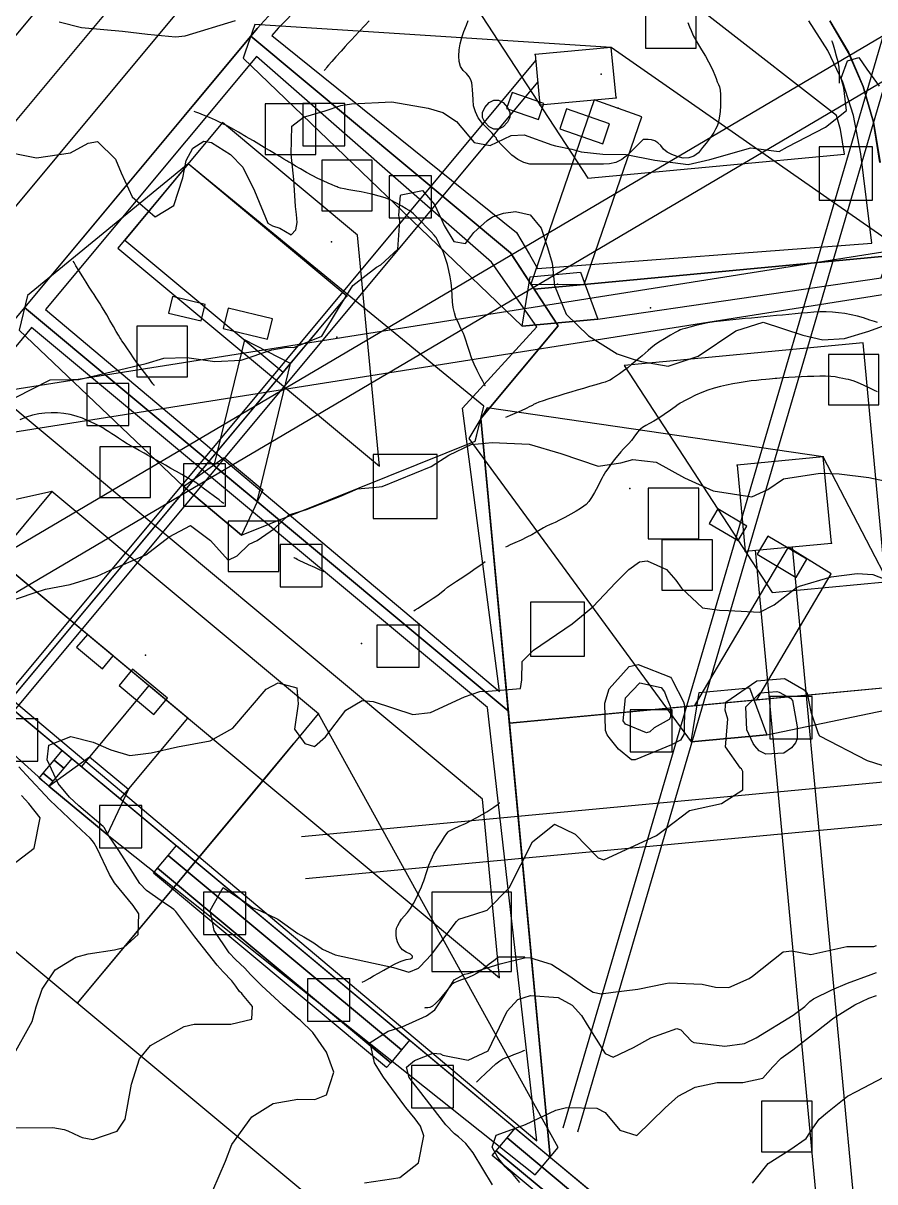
# Model space of a CAD drawing. Header units: feet. Extents: x 1318179 to 1318934, y 422471 to 423299.
# Drawn here: x 1318479.4 to 1318681.5, y 422813.9 to 423088.7 of the extents above; entities that cross this region are included whole.
import ezdxf

# ---------------------------------------------------------------- set-up
doc = ezdxf.new("R2010")
doc.units = ezdxf.units.FT
for name, color, linetype in [('A-BLDG-OTLN', 3, 'CONTINUOUS'), ('C-DRNG-AREA', 150, 'CONTINUOUS'), ('C-LOD', 30, 'CONTINUOUS'), ('C-MISC', 7, 'CONTINUOUS'), ('C-PROP', 6, 'CONTINUOUS'), ('C-PVMT', 8, 'CONTINUOUS'), ('C-SWM', 92, 'CONTINUOUS'), ('C-TOPO-MAJR', 32, 'CONTINUOUS'), ('C-TOPO-SPOT', 7, 'CONTINUOUS'), ('C-UTIL', 4, 'CONTINUOUS'), ('L-PLNT-TREE', 90, 'CONTINUOUS'), ('V-PROP-LINE', 7, 'CONTINUOUS')]:
    doc.layers.add(name, color=color, linetype=linetype)

msp = doc.modelspace()

# ---------------------------------------------------------------- linework, layer by layer
at = {"layer": 'A-BLDG-OTLN'}
for points in [[(1318601.99, 423069.33), (1318620.06, 423071.03), (1318618.94, 423083), (1318600.87, 423081.3), (1318601.99, 423069.33)], [(1318503.49, 423037.28), (1318541.11, 423005.92), (1318556.18, 423024), (1318518.55, 423055.36), (1318503.49, 423037.28)], [(1318650.71, 422963.47), (1318671.15, 422965.39), (1318669.23, 422985.82), (1318648.79, 422983.9), (1318650.71, 422963.47)], [(1318472.95, 422961.81), (1318536.3, 422909.02), (1318549.5, 422924.86), (1318486.15, 422977.65), (1318472.95, 422961.81)]]:
    msp.add_lwpolyline(points, close=True, dxfattribs=at)
at = {"layer": 'C-DRNG-AREA'}
for points in [[(1318540.13, 423093.15), (1318534.91, 423087.49), (1318533.37, 423085.63), (1318533.37, 423085.63), (1318595.01, 423034.25), (1318598.48, 423028.93), (1318600.63, 423025.64), (1318684.76, 423033.54)], [(1318682.68, 423055.66), (1318681.17, 423065.25), (1318678.73, 423073.68), (1318675.25, 423081.73), (1318670.8, 423089.29)], [(1318686.09, 422813.14), (1318685.15, 422817.4), (1318684.62, 422821.41), (1318684.58, 422821.72), (1318684.39, 422826.08), (1318684.58, 422830.44), (1318685.15, 422834.76), (1318686.09, 422839.01), (1318687.4, 422843.17), (1318689.07, 422847.2), (1318691.08, 422851.07), (1318693.43, 422854.75), (1318696.08, 422858.2), (1318699.03, 422861.42), (1318700.78, 422863.03), (1318694.3, 422932.02), (1318594.74, 422922.7), (1318594.74, 422922.7), (1318604.41, 422819.71), (1318696.32, 422743.11)]]:
    msp.add_lwpolyline(points, dxfattribs=at)
for points in [[(1318479.72, 423021.26), (1318594.46, 422925.63), (1318587.95, 422994.93), (1318606.3, 423016.95), (1318595.01, 423034.25), (1318533.37, 423085.63), (1318479.72, 423021.26)], [(1318594.74, 422922.7), (1318694.3, 422932.05), (1318684.76, 423033.54), (1318600.63, 423025.63), (1318606.3, 423016.95), (1318587.95, 422994.93), (1318594.74, 422922.7)], [(1318431.7, 422963.65), (1318604.41, 422819.71), (1318594.46, 422925.63), (1318479.72, 423021.26), (1318431.7, 422963.65)]]:
    msp.add_lwpolyline(points, close=True, dxfattribs=at)
at = {"layer": 'C-LOD'}
for points in [[(1318531.58, 423080.43), (1318597.78, 423016.83), (1318615.7, 423018.52), (1318682.97, 423028.34), (1318684.76, 423033.54), (1318685.73, 423036.38), (1318618.94, 423083), (1318534.34, 423088.46), (1318532.07, 423081.85), (1318531.58, 423080.43)], [(1318478.42, 423015.91), (1318517.4, 422978.79), (1318531.23, 422967.27), (1318586.65, 422989.59), (1318587, 422991.04), (1318587.95, 422994.93), (1318588.66, 422997.84), (1318518.55, 423055.36), (1318480.43, 423024.17), (1318478.42, 423015.91)], [(1318585.15, 422990.2), (1318637.89, 422918.22), (1318655.81, 422919.9), (1318691.5, 422927.32), (1318692.26, 422928.61), (1318695.82, 422934.64), (1318669.23, 422985.82), (1318589.47, 422997.51), (1318587.95, 422994.93), (1318585.15, 422990.2)], [(1318428.18, 422959.42), (1318485.48, 422907.76), (1318499.31, 422896.24), (1318600.89, 422815.49), (1318601.85, 422816.64), (1318606.33, 422822.02), (1318549.5, 422924.86), (1318486.15, 422977.65), (1318433.62, 422965.95), (1318431.7, 422963.65), (1318428.18, 422959.42)]]:
    msp.add_lwpolyline(points, close=True, dxfattribs=at)
at = {"layer": 'C-MISC'}
msp.add_lwpolyline([(1318221.83, 423081.62), (1318914.27, 422504.54)], dxfattribs=at)
for points in [[(1318486.73, 422913.88), (1318489, 422911.99), (1318486.44, 422908.91), (1318484.17, 422910.81), (1318486.73, 422913.88)], [(1318513.81, 422891.31), (1318569.16, 422845.19), (1318566.59, 422842.11), (1318511.25, 422888.24), (1318513.81, 422891.31)], [(1318594.21, 422824.3), (1318612.69, 422808.9), (1318610.13, 422805.83), (1318591.65, 422821.23), (1318594.21, 422824.3)]]:
    msp.add_lwpolyline(points, close=True, dxfattribs=at)
at = {"layer": 'C-PROP'}
for points in [[(1318408.66, 422982.85), (1318512.34, 423107.26), (1318519.07, 423114.57), (1318526.5, 423121.17), (1318534.55, 423127.01), (1318543.13, 423132.01), (1318552.17, 423136.14), (1318561.58, 423139.36), (1318585.32, 423146.17), (1318597.57, 423148.87), (1318610.05, 423150.01), (1318622.59, 423149.58), (1318634.96, 423147.59), (1318647, 423144.06), (1318658.49, 423139.05), (1318669.27, 423132.65), (1318679.17, 423124.94), (1318688.02, 423116.06), (1318695.69, 423106.14), (1318702.06, 423095.34), (1318707.03, 423083.83), (1318710.51, 423071.79), (1318712.47, 423059.4), (1318734.38, 422826.1)], [(1318489.77, 423127.04), (1318385.61, 423002.06), (1318385.61, 423002.06), (1318431.7, 422963.65), (1318534.91, 423087.48), (1318540.12, 423093.14)], [(1318545.12, 423092.86), (1318539.91, 423087.59), (1318538.36, 423085.85), (1318538.36, 423085.85), (1318596.42, 423039.05), (1318599.5, 423033.83), (1318601.44, 423030.57), (1318680.76, 423036.55), (1318678.15, 423057.77), (1318676.43, 423066.86), (1318673.85, 423074.78), (1318670.29, 423082.29), (1318665.8, 423089.26)], [(1318670.8, 423089.28), (1318675.26, 423081.73), (1318678.73, 423073.68), (1318681.17, 423065.25), (1318682.69, 423055.66)], [(1318589.97, 423064.17), (1318588.89, 423065.27), (1318588.35, 423066.38), (1318588.35, 423067.53), (1318588.89, 423068.7), (1318589.97, 423069.89), (1318591.06, 423070.49), (1318592.15, 423070.49), (1318593.24, 423069.89), (1318594.34, 423068.7), (1318594.89, 423067.53), (1318594.89, 423066.38), (1318594.34, 423065.27), (1318593.24, 423064.17), (1318592.15, 423063.62), (1318591.06, 423063.62), (1318589.97, 423064.17)]]:
    msp.add_lwpolyline(points, dxfattribs=at)
for points in [[(1318578.88, 423104.79), (1318613.33, 423051.94), (1318674.27, 423057.66), (1318673.34, 423063.51), (1318672.37, 423066.86), (1318614.62, 423111.83), (1318611.13, 423111.95), (1318603.4, 423111.25), (1318594.65, 423109.32), (1318578.88, 423104.79)], [(1318484.7, 423020.79), (1318592.37, 422930.18), (1318583.6, 422997.39), (1318601.3, 423016.69), (1318590.51, 423032.07), (1318534.74, 423080.82), (1318484.7, 423020.79)], [(1318501.87, 423035.34), (1318563.9, 422983.65), (1318558.75, 423038.44), (1318526.71, 423065.14), (1318501.87, 423035.34)], [(1318436.46, 422962.1), (1318601.27, 422823.6), (1318589.52, 422926.39), (1318481.36, 423016.54), (1318436.46, 422962.1)], [(1318657.1, 422953.67), (1318683.99, 422956.2), (1318678.67, 423012.88), (1318621.97, 423007.55), (1318657.1, 422953.67)], [(1318453.86, 422977.73), (1318592.37, 422862.28), (1318588.39, 422904.65), (1318473.06, 423000.77), (1318453.86, 422977.73)]]:
    msp.add_lwpolyline(points, close=True, dxfattribs=at)
at = {"layer": 'C-PVMT'}
msp.add_lwpolyline([(1318502.56, 423115.83), (1318398.67, 422991.18), (1318398.67, 422991.18), (1318418.64, 422974.53), (1318522.12, 423098.69)], dxfattribs=at)
for points in [[(1318594.09, 423068.52), (1318601.65, 423065.92), (1318602.95, 423069.7), (1318595.39, 423072.3), (1318594.09, 423068.52)], [(1318599.84, 423026.85), (1318612.5, 423026.75), (1318626.19, 423066.55), (1318614.88, 423070.54), (1318599.84, 423026.85)], [(1318608.32, 423068.38), (1318606.69, 423063.65), (1318616.9, 423060.14), (1318618.53, 423064.87), (1318608.32, 423068.38)], [(1318615.7, 423018.52), (1318597.78, 423016.83), (1318599.69, 423028.56), (1318611.64, 423029.69), (1318615.7, 423018.52)], [(1318513.86, 423019.98), (1318521.63, 423018.09), (1318522.58, 423021.98), (1318514.81, 423023.87), (1318513.86, 423019.98)], [(1318528.04, 423021.16), (1318526.86, 423016.3), (1318537.35, 423013.75), (1318538.54, 423018.61), (1318528.04, 423021.16)], [(1318524.62, 422983.84), (1318534.89, 422975.28), (1318542.85, 423008.01), (1318531.87, 423013.63), (1318524.62, 422983.84)], [(1318531.23, 422967.27), (1318517.4, 422978.79), (1318527.07, 422985.7), (1318536.29, 422978.02), (1318531.23, 422967.27)], [(1318642.16, 422970.06), (1318649.04, 422965.98), (1318651.08, 422969.43), (1318644.19, 422973.5), (1318642.16, 422970.06)], [(1318656.07, 422967.06), (1318653.52, 422962.75), (1318662.82, 422957.26), (1318665.36, 422961.56), (1318656.07, 422967.06)], [(1318638.67, 422926.83), (1318653.43, 422928.21), (1318671.12, 422958.13), (1318660.9, 422964.43), (1318638.67, 422926.83)], [(1318492.08, 422940.67), (1318498.22, 422935.54), (1318500.78, 422938.62), (1318494.64, 422943.74), (1318492.08, 422940.67)], [(1318505.33, 422935.48), (1318502.13, 422931.64), (1318510.43, 422924.72), (1318513.63, 422928.57), (1318505.33, 422935.48)], [(1318493.23, 422912.37), (1318502.45, 422904.69), (1318518.45, 422923.89), (1318509.23, 422931.57), (1318493.23, 422912.37)], [(1318655.81, 422919.9), (1318637.89, 422918.22), (1318639.8, 422929.95), (1318651.74, 422931.07), (1318655.81, 422919.9)], [(1318499.31, 422896.24), (1318485.48, 422907.76), (1318495.15, 422914.67), (1318504.37, 422906.99), (1318499.31, 422896.24)], [(1318488.65, 422916.18), (1318490.92, 422914.29), (1318489, 422911.99), (1318486.73, 422913.88), (1318488.65, 422916.18)], [(1318484.17, 422910.81), (1318486.44, 422908.91), (1318485.48, 422907.76), (1318483.21, 422909.65), (1318484.17, 422910.81)], [(1318515.73, 422893.62), (1318571.08, 422847.49), (1318569.16, 422845.19), (1318513.81, 422891.31), (1318515.73, 422893.62)], [(1318511.25, 422888.24), (1318566.59, 422842.11), (1318565.63, 422840.96), (1318510.29, 422887.09), (1318511.25, 422888.24)], [(1318596.14, 422826.61), (1318614.61, 422811.21), (1318612.69, 422808.9), (1318594.21, 422824.3), (1318596.14, 422826.61)], [(1318591.65, 422821.23), (1318610.13, 422805.83), (1318609.17, 422804.68), (1318590.69, 422820.08), (1318591.65, 422821.23)]]:
    msp.add_lwpolyline(points, close=True, dxfattribs=at)
at = {"layer": 'C-SWM'}
for points in [[(1318668.29, 423046.72), (1318680.94, 423046.72), (1318680.94, 423059.37), (1318668.29, 423059.37), (1318668.29, 423046.72)], [(1318562.47, 422971.24), (1318577.64, 422971.24), (1318577.64, 422986.4), (1318562.47, 422986.4), (1318562.47, 422971.24)], [(1318599.8, 422938.58), (1318612.56, 422938.58), (1318612.56, 422951.35), (1318599.8, 422951.35), (1318599.8, 422938.58)], [(1318576.36, 422863.74), (1318595.23, 422863.74), (1318595.23, 422882.6), (1318576.36, 422882.6), (1318576.36, 422863.74)]]:
    msp.add_lwpolyline(points, close=True, dxfattribs=at)
at = {"layer": 'C-TOPO-MAJR'}
for points in [[(1318487.94, 423089.04), (1318493.26, 423087.75), (1318502.99, 423086.84), (1318508.87, 423086.14), (1318515.55, 423085.54), (1318517.84, 423085.77), (1318529.79, 423089.36)], [(1318561.48, 423089.29), (1318560.46, 423088.2), (1318559.11, 423086.75), (1318558.07, 423085.65), (1318557.34, 423084.87), (1318556.93, 423084.43), (1318556.82, 423084.32), (1318556.43, 423083.9), (1318555.76, 423083.17), (1318554.81, 423082.11), (1318553.57, 423080.75), (1318552.59, 423079.65), (1318551.87, 423078.81), (1318551.39, 423078.24), (1318551.17, 423077.94), (1318551, 423077.71), (1318550.89, 423077.56), (1318550.84, 423077.48)], [(1318584.56, 423076.77), (1318583.75, 423077.54), (1318583.18, 423078.49), (1318582.84, 423079.61), (1318582.73, 423080.91), (1318582.85, 423082.38), (1318583.1, 423083.86), (1318583.46, 423085.33), (1318583.94, 423086.8), (1318584.54, 423088.28), (1318585.01, 423089.41)], [(1318637.09, 423088.92), (1318637.52, 423087.88), (1318637.9, 423086.99), (1318638.21, 423086.25), (1318638.47, 423085.67), (1318638.67, 423085.24), (1318639.04, 423084.55), (1318639.6, 423083.59), (1318640.33, 423082.38), (1318641.25, 423080.91), (1318642.02, 423079.58), (1318642.65, 423078.38), (1318643.14, 423077.33), (1318643.48, 423076.42), (1318643.8, 423075.6), (1318644.08, 423074.86), (1318644.34, 423074.21), (1318644.57, 423073.65), (1318644.73, 423072.86), (1318644.83, 423071.84), (1318644.86, 423070.59), (1318644.82, 423069.12), (1318644.75, 423067.82), (1318644.63, 423066.71), (1318644.48, 423065.78), (1318644.29, 423065.04), (1318644.02, 423064.29), (1318643.67, 423063.56), (1318643.25, 423062.82), (1318642.75, 423062.1), (1318642.13, 423061.26), (1318641.41, 423060.3), (1318640.56, 423059.22), (1318639.61, 423058.02), (1318638.53, 423057.21), (1318637.32, 423056.79), (1318635.99, 423056.75), (1318634.54, 423057.1), (1318633.28, 423057.57), (1318632.21, 423058.16), (1318631.34, 423058.89), (1318630.67, 423059.74), (1318629.97, 423060.39), (1318629.24, 423060.83), (1318628.49, 423061.08), (1318627.7, 423061.12), (1318627.11, 423061.15), (1318626.69, 423061.15), (1318626.46, 423061.12), (1318626.41, 423061.08), (1318626.02, 423060.69), (1318625.29, 423059.96), (1318624.23, 423058.88), (1318622.82, 423057.47), (1318621.4, 423056.4), (1318619.97, 423055.69), (1318618.52, 423055.34), (1318617.07, 423055.33), (1318615.61, 423055.33), (1318614.16, 423055.33), (1318612.7, 423055.33), (1318611.25, 423055.33), (1318609.79, 423055.33), (1318608.33, 423055.33), (1318606.88, 423055.33), (1318605.42, 423055.33), (1318603.97, 423055.33), (1318602.51, 423055.33), (1318601.06, 423055.33), (1318599.6, 423055.33), (1318598.16, 423055.68), (1318596.73, 423056.39), (1318595.31, 423057.46), (1318593.91, 423058.88), (1318592.84, 423059.99), (1318592.12, 423060.78), (1318591.73, 423061.26), (1318591.67, 423061.43), (1318591.31, 423061.88), (1318590.64, 423062.62), (1318589.66, 423063.64), (1318588.37, 423064.95), (1318587.37, 423066.3), (1318586.68, 423067.69), (1318586.27, 423069.12), (1318586.17, 423070.59), (1318586.07, 423071.87), (1318585.99, 423072.96), (1318585.92, 423073.85), (1318585.86, 423074.55), (1318585.61, 423075.27), (1318585.18, 423076.01), (1318584.56, 423076.77)], [(1318673.11, 423074.54), (1318673.11, 423074.8), (1318673.1, 423075.32), (1318673.09, 423076.1), (1318673.08, 423077.14), (1318672.96, 423078.29), (1318672.73, 423079.54), (1318672.4, 423080.91), (1318671.96, 423082.38), (1318671.62, 423083.49), (1318671.4, 423084.22), (1318671.29, 423084.59)], [(1318473.09, 423058.73), (1318482.58, 423056.78), (1318490.59, 423057.95), (1318494.79, 423060.24), (1318497.05, 423060.67), (1318501.27, 423056.5), (1318502.66, 423053.26), (1318505.26, 423047.54), (1318510.7, 423042.77), (1318515.17, 423045.5), (1318517.26, 423052.03), (1318518.03, 423056.13), (1318519.65, 423059.11), (1318522.23, 423060.75), (1318524.06, 423060.4), (1318528.55, 423057.6), (1318531.51, 423054.56), (1318534.24, 423048.96), (1318537.4, 423041.33), (1318538.54, 423040.69), (1318540.25, 423040.09), (1318542.99, 423038.49), (1318544.05, 423039.7), (1318544.36, 423041.48), (1318544.22, 423043.33), (1318544.03, 423045.21), (1318543.58, 423051.65), (1318543, 423057.63), (1318543.12, 423064.31), (1318545.92, 423066.45), (1318551.08, 423067.93), (1318554.75, 423069.18), (1318557.32, 423069.63), (1318566.88, 423070.09), (1318575.52, 423068.57), (1318578.98, 423067.55), (1318582.17, 423065.4), (1318586.43, 423060.41), (1318590.17, 423059.73), (1318595.14, 423062.07), (1318598.28, 423062.23), (1318604.8, 423059.85), (1318605.68, 423059.62), (1318609.53, 423058.83), (1318611.81, 423058.21), (1318616.9, 423057.69), (1318622.47, 423057.57), (1318629.3, 423056.25), (1318637.16, 423055.2), (1318642.31, 423056.41), (1318652.03, 423059.14), (1318657.49, 423058.44), (1318658.76, 423058.26), (1318660.77, 423059.37), (1318669.77, 423064.05), (1318674.7, 423068.05), (1318674.1, 423073.43), (1318673.48, 423075.72), (1318674.96, 423079.77), (1318677.68, 423080.62), (1318679.58, 423077.84), (1318682.52, 423073.79)], [(1318589.04, 423002.61), (1318589.03, 423002.61), (1318589.03, 423002.62), (1318589.02, 423002.63), (1318589.01, 423002.65), (1318588.81, 423003.03), (1318588.42, 423003.78), (1318587.84, 423004.89), (1318587.07, 423006.37), (1318586.38, 423007.86), (1318585.77, 423009.34), (1318585.26, 423010.82), (1318584.83, 423012.3), (1318584.45, 423013.51), (1318584.12, 423014.46), (1318583.84, 423015.15), (1318583.62, 423015.56), (1318583.33, 423016.14), (1318582.98, 423016.88), (1318582.56, 423017.78), (1318582.08, 423018.85), (1318581.7, 423020.02), (1318581.43, 423021.29), (1318581.25, 423022.67), (1318581.18, 423024.15), (1318581.07, 423025.63), (1318580.9, 423027.11), (1318580.68, 423028.6), (1318580.41, 423030.08), (1318580.05, 423031.52), (1318579.61, 423032.93), (1318579.08, 423034.3), (1318578.46, 423035.64), (1318577.97, 423036.67), (1318577.62, 423037.41), (1318577.41, 423037.86), (1318577.33, 423038), (1318576.93, 423038.46), (1318576.21, 423039.23), (1318575.17, 423040.3), (1318573.81, 423041.69), (1318572.76, 423042.75), (1318572.01, 423043.49), (1318571.56, 423043.91), (1318571.42, 423044.01), (1318570.99, 423044.27), (1318570.27, 423044.7), (1318569.26, 423045.3), (1318567.97, 423046.06), (1318566.63, 423046.72), (1318565.27, 423047.28), (1318563.86, 423047.73), (1318562.43, 423048.07), (1318560.99, 423048.4), (1318559.55, 423048.7), (1318558.11, 423048.97), (1318556.67, 423049.23), (1318555.53, 423049.45), (1318554.68, 423049.63), (1318554.13, 423049.79), (1318553.87, 423049.9), (1318553.39, 423050.11), (1318552.67, 423050.42), (1318551.72, 423050.82), (1318550.53, 423051.32), (1318549.29, 423051.91), (1318547.98, 423052.58), (1318546.6, 423053.34), (1318545.17, 423054.18), (1318544.03, 423054.85), (1318543.19, 423055.34), (1318542.65, 423055.65), (1318542.42, 423055.79), (1318541.94, 423056.08), (1318541.22, 423056.51), (1318540.26, 423057.09), (1318539.06, 423057.81), (1318537.83, 423058.54), (1318536.59, 423059.28), (1318535.32, 423060.03), (1318534.03, 423060.79), (1318533.02, 423061.38), (1318532.3, 423061.8), (1318531.87, 423062.05), (1318531.72, 423062.13), (1318531.25, 423062.4), (1318530.46, 423062.85), (1318529.34, 423063.48), (1318527.91, 423064.29), (1318526.47, 423065.05), (1318525.03, 423065.74), (1318523.59, 423066.37), (1318522.15, 423066.94), (1318521.07, 423067.36), (1318520.35, 423067.65), (1318519.99, 423067.79)], [(1318477.58, 422999.91), (1318485.83, 423004.09), (1318491.1, 423004.18), (1318492.59, 423004.17), (1318508.54, 423008.01), (1318512.76, 423009.25), (1318518.23, 423009.4), (1318524.9, 423008.5), (1318531.08, 423008.76), (1318538.42, 423011.24), (1318541.99, 423011.84), (1318543.64, 423011.78), (1318550.22, 423014.49), (1318554.17, 423021.05), (1318557.57, 423026.52), (1318563.23, 423030.87), (1318564.29, 423031.4), (1318568.28, 423035.13), (1318568.72, 423041.8), (1318568.54, 423043.21), (1318568.93, 423047.85), (1318569.05, 423048.03), (1318574.15, 423049.06), (1318577, 423045.76), (1318577.55, 423044.5), (1318578.74, 423041.99), (1318579.25, 423040.73), (1318581.59, 423036.93), (1318584.37, 423036.45), (1318585.57, 423038.1), (1318586.3, 423039.07), (1318589.51, 423041.89), (1318590.72, 423042.76), (1318593.39, 423043.7), (1318596.2, 423044.1), (1318599.67, 423043.27), (1318602.33, 423040.07), (1318603.38, 423036.71), (1318603.83, 423035.51), (1318604.94, 423031.78), (1318605.42, 423026.49), (1318608.21, 423019.69), (1318613.49, 423014.54), (1318620.3, 423010.29), (1318624.39, 423008.93), (1318626.08, 423008.45), (1318632.44, 423007.4), (1318639.58, 423009.72), (1318648.45, 423015.76), (1318654.97, 423017.77), (1318664.4, 423014.74), (1318669.13, 423013.65), (1318674.26, 423013.97), (1318680.04, 423015.67), (1318692.57, 423020.29)], [(1318510.57, 423002.67), (1318510.44, 423002.85), (1318510.18, 423003.2), (1318509.79, 423003.72), (1318509.27, 423004.43), (1318508.73, 423005.15), (1318508.16, 423005.89), (1318507.58, 423006.65), (1318506.97, 423007.43), (1318506.31, 423008.32), (1318505.59, 423009.33), (1318504.82, 423010.45), (1318503.98, 423011.68), (1318503.32, 423012.67), (1318502.82, 423013.41), (1318502.49, 423013.9), (1318502.32, 423014.15), (1318501.99, 423014.71), (1318501.48, 423015.57), (1318500.81, 423016.74), (1318499.97, 423018.23), (1318499.23, 423019.51), (1318498.6, 423020.59), (1318498.06, 423021.47), (1318497.63, 423022.15), (1318497.18, 423022.86), (1318496.7, 423023.61), (1318496.2, 423024.38), (1318495.69, 423025.17), (1318495.07, 423026.14), (1318494.35, 423027.28), (1318493.53, 423028.6), (1318492.61, 423030.08), (1318491.92, 423031.19), (1318491.46, 423031.93), (1318491.23, 423032.3)], [(1318682.11, 423017.69), (1318681.37, 423017.93), (1318680.26, 423018.3), (1318678.79, 423018.8), (1318677.31, 423019.22), (1318675.83, 423019.57), (1318674.36, 423019.85), (1318672.88, 423020.06), (1318671.4, 423020.19), (1318669.93, 423020.25), (1318668.45, 423020.24), (1318666.97, 423020.16), (1318665.49, 423020.06), (1318664.02, 423019.94), (1318662.54, 423019.81), (1318661.06, 423019.65), (1318659.59, 423019.5), (1318658.11, 423019.35), (1318656.63, 423019.2), (1318655.15, 423019.06), (1318653.68, 423018.92), (1318652.2, 423018.78), (1318650.72, 423018.64), (1318649.25, 423018.5), (1318647.77, 423018.36), (1318646.29, 423018.2), (1318644.82, 423018.03), (1318643.34, 423017.85), (1318641.87, 423017.61), (1318640.42, 423017.33), (1318638.98, 423017), (1318637.55, 423016.61), (1318636.47, 423016.32), (1318635.73, 423016.12), (1318635.33, 423016.01), (1318635.29, 423016), (1318634.88, 423015.77), (1318634.12, 423015.34), (1318633, 423014.69), (1318631.52, 423013.83), (1318630.25, 423013.04), (1318629.19, 423012.32), (1318628.33, 423011.67), (1318627.67, 423011.08), (1318626.98, 423010.47), (1318626.24, 423009.82), (1318625.46, 423009.15), (1318624.63, 423008.46), (1318623.76, 423007.74), (1318622.84, 423007.01), (1318621.86, 423006.27), (1318620.84, 423005.51), (1318619.96, 423004.89), (1318619.22, 423004.41), (1318618.63, 423004.07), (1318618.17, 423003.86), (1318617.46, 423003.61), (1318616.5, 423003.3), (1318615.27, 423002.94), (1318613.8, 423002.52), (1318612.32, 423002.1), (1318610.84, 423001.67), (1318609.37, 423001.23), (1318607.89, 423000.78), (1318606.49, 423000.35), (1318605.16, 422999.93), (1318603.9, 422999.53), (1318602.73, 422999.13), (1318601.77, 422998.79), (1318601.03, 422998.49), (1318600.51, 422998.25), (1318600.21, 422998.06), (1318599.62, 422997.76), (1318598.73, 422997.34), (1318597.55, 422996.81), (1318596.07, 422996.16), (1318594.96, 422995.68), (1318594.23, 422995.36), (1318593.86, 422995.19)], [(1318682.11, 423001.26), (1318681.37, 423001.61), (1318680.26, 423002.14), (1318678.79, 423002.84), (1318677.54, 423003.4), (1318676.53, 423003.81), (1318675.76, 423004.08), (1318675.21, 423004.19), (1318674.57, 423004.32), (1318673.83, 423004.47), (1318673, 423004.63), (1318672.06, 423004.8), (1318670.99, 423004.92), (1318669.79, 423004.98), (1318668.45, 423004.99), (1318666.97, 423004.94), (1318665.49, 423004.88), (1318664.02, 423004.81), (1318662.54, 423004.73), (1318661.06, 423004.64), (1318659.85, 423004.57), (1318658.9, 423004.51), (1318658.21, 423004.46), (1318657.78, 423004.42), (1318657.2, 423004.37), (1318656.46, 423004.31), (1318655.57, 423004.22), (1318654.52, 423004.13), (1318653.36, 423004), (1318652.09, 423003.85), (1318650.72, 423003.66), (1318649.25, 423003.45), (1318647.77, 423003.19), (1318646.29, 423002.89), (1318644.82, 423002.55), (1318643.34, 423002.17), (1318641.86, 423001.7), (1318640.38, 423001.13), (1318638.91, 423000.47), (1318637.43, 422999.71), (1318636.32, 422999.14), (1318635.57, 422998.75), (1318635.19, 422998.56), (1318635.18, 422998.55), (1318634.8, 422998.28), (1318634.06, 422997.75), (1318632.96, 422996.96), (1318631.5, 422995.91), (1318630.18, 422995.03), (1318629.02, 422994.3), (1318628, 422993.73), (1318627.12, 422993.32), (1318626.32, 422992.79), (1318625.58, 422992.15), (1318624.91, 422991.4), (1318624.3, 422990.54), (1318623.7, 422989.74), (1318623.09, 422989.01), (1318622.48, 422988.35), (1318621.86, 422987.76), (1318621.19, 422987.02), (1318620.45, 422986.14), (1318619.65, 422985.12), (1318618.78, 422983.96), (1318618.1, 422983.01), (1318617.58, 422982.29), (1318617.25, 422981.77), (1318617.09, 422981.48), (1318616.78, 422980.89), (1318616.32, 422980.02), (1318615.71, 422978.85), (1318614.95, 422977.39), (1318614.24, 422976.19), (1318613.58, 422975.24), (1318612.97, 422974.55), (1318612.42, 422974.12), (1318611.63, 422973.59), (1318610.61, 422972.97), (1318609.37, 422972.26), (1318607.89, 422971.46), (1318606.64, 422970.81), (1318605.61, 422970.29), (1318604.81, 422969.93), (1318604.24, 422969.7), (1318603.58, 422969.4), (1318602.84, 422969), (1318602.02, 422968.53), (1318601.12, 422967.96), (1318600.07, 422967.37), (1318598.88, 422966.76), (1318597.55, 422966.12), (1318596.07, 422965.46), (1318594.96, 422964.96), (1318594.23, 422964.62), (1318593.86, 422964.46)], [(1318526.99, 422974.77), (1318526.62, 422975.05), (1318525.87, 422975.62), (1318524.76, 422976.46), (1318523.27, 422977.59), (1318522.11, 422978.46), (1318521.28, 422979.09), (1318520.78, 422979.46), (1318520.61, 422979.58), (1318520.16, 422979.86), (1318519.41, 422980.29), (1318518.38, 422980.89), (1318517.06, 422981.63), (1318515.75, 422982.38), (1318514.45, 422983.12), (1318513.16, 422983.86), (1318511.88, 422984.59), (1318510.87, 422985.17), (1318510.12, 422985.58), (1318509.65, 422985.84), (1318509.44, 422985.94), (1318508.91, 422986.23), (1318508.06, 422986.7), (1318506.89, 422987.35), (1318505.4, 422988.2), (1318504.09, 422988.96), (1318502.95, 422989.65), (1318501.98, 422990.27), (1318501.19, 422990.81), (1318500.42, 422991.32), (1318499.68, 422991.81), (1318498.96, 422992.28), (1318498.26, 422992.72), (1318497.36, 422993.21), (1318496.27, 422993.75), (1318494.98, 422994.35), (1318493.49, 422995), (1318492, 422995.52), (1318490.51, 422995.91), (1318489.02, 422996.17), (1318487.53, 422996.31), (1318486.05, 422996.33), (1318484.56, 422996.24), (1318483.07, 422996.04), (1318481.58, 422995.72), (1318480.1, 422995.25), (1318478.62, 422994.64)], [(1318475.04, 422951.25), (1318481.97, 422953.57), (1318484.71, 422954.44), (1318490.54, 422955.59), (1318496.94, 422957.52), (1318501.09, 422959.44), (1318502.05, 422959.82), (1318508.49, 422962.58), (1318514.04, 422966.84), (1318519.07, 422969.56), (1318523.84, 422966.02), (1318528.06, 422961.34), (1318530.16, 422962.37), (1318533.03, 422965.1), (1318534.9, 422965.97), (1318539.06, 422968.86), (1318542.46, 422972.12), (1318546.65, 422973.37), (1318554.53, 422976.47), (1318558.69, 422978.26), (1318563.14, 422978.65), (1318564.57, 422978.84), (1318576.18, 422983.53), (1318580.38, 422986.28), (1318585.65, 422988.82), (1318590.66, 422989.25), (1318599.45, 422988.83), (1318606.99, 422986.67), (1318615.79, 422983.65), (1318621.23, 422984.46), (1318624.02, 422985.21), (1318629.56, 422984.57), (1318636.28, 422980.85), (1318643.1, 422977.77), (1318652.31, 422976.37), (1318656.08, 422978.08), (1318659.76, 422980.61), (1318668.53, 422981.99), (1318673.03, 422981.83), (1318680.01, 422980.94), (1318684.19, 422980.08)], [(1318475.37, 422826.68), (1318486.41, 422826.73), (1318489.14, 422826.25), (1318489.96, 422825.95), (1318492.67, 422824.69), (1318493.41, 422824.34), (1318495.91, 422823.93), (1318501.7, 422825.87), (1318503.6, 422828.75), (1318505.11, 422837.06), (1318506.98, 422843.06), (1318509.61, 422846.19), (1318517.55, 422850.67), (1318519.95, 422851.3), (1318527.54, 422851.29), (1318528.65, 422851.25), (1318533.66, 422852.41), (1318533.77, 422855.44), (1318531.43, 422858.33), (1318531.26, 422858.5), (1318530.75, 422859.04), (1318529.86, 422860.26), (1318528.9, 422861.57), (1318526.88, 422863.69), (1318525.42, 422865.25), (1318520.14, 422872.01), (1318515.58, 422877.98), (1318515.12, 422878.44), (1318514.6, 422878.85), (1318512.12, 422880.52), (1318508.66, 422882.95), (1318507.07, 422884.67), (1318503.34, 422890.47), (1318502.08, 422892.44), (1318499.57, 422896.16), (1318498.57, 422897.88), (1318498.38, 422898.12), (1318492.61, 422903.05), (1318490.4, 422905.15), (1318487.71, 422908.36), (1318485.08, 422913.96), (1318485.48, 422917.49), (1318490.66, 422919.48), (1318496.01, 422918.17), (1318500.16, 422916.32), (1318504.66, 422915.02), (1318509.74, 422915.66), (1318515.98, 422917.09), (1318523.76, 422918.48), (1318529.1, 422921.46), (1318537.02, 422930.73), (1318539.88, 422932.28), (1318544.29, 422931.04), (1318544.63, 422927.28), (1318543.8, 422921.25), (1318546.2, 422917.87), (1318548.55, 422917.11), (1318551.09, 422919.44), (1318555.93, 422925.72), (1318559.82, 422928.03), (1318562.41, 422927.8), (1318571.85, 422924.71), (1318576.04, 422925.18), (1318584.09, 422928.95), (1318587.75, 422930.16), (1318589.68, 422930.24), (1318597.38, 422930.9), (1318597.72, 422932.97), (1318597.8, 422937.3), (1318600.47, 422940.02), (1318609.65, 422946.24), (1318614.53, 422950.27), (1318620.02, 422956.06), (1318623.11, 422959.1), (1318625.66, 422960.92), (1318627.45, 422961.21), (1318632.02, 422959.15), (1318634.26, 422956.63), (1318635.56, 422954.7), (1318640.58, 422950), (1318644.63, 422949.47), (1318646.77, 422949.38), (1318654.2, 422948.98), (1318657.57, 422950.78), (1318662.84, 422954.82), (1318663.57, 422955.17), (1318671.14, 422957.39), (1318677.25, 422958.19), (1318681.02, 422957.93), (1318684.84, 422956.46)], [(1318550.81, 422958.59), (1318550.44, 422958.75), (1318549.69, 422959.08), (1318548.58, 422959.58), (1318547.09, 422960.24), (1318545.9, 422960.78), (1318545, 422961.21), (1318544.4, 422961.51), (1318544.09, 422961.7), (1318543.86, 422961.84), (1318543.71, 422961.93), (1318543.63, 422961.98)], [(1318572.05, 422949.34), (1318572.39, 422949.55), (1318573.07, 422949.99), (1318574.1, 422950.64), (1318575.47, 422951.5), (1318576.69, 422952.31), (1318577.74, 422953.05), (1318578.63, 422953.73), (1318579.37, 422954.34), (1318580.09, 422954.91), (1318580.81, 422955.43), (1318581.52, 422955.91), (1318582.23, 422956.33), (1318583.11, 422956.91), (1318584.19, 422957.63), (1318585.44, 422958.5), (1318586.88, 422959.51), (1318587.96, 422960.27), (1318588.68, 422960.78), (1318589.04, 422961.03)], [(1318636.29, 422926.88), (1318636.2, 422920.12), (1318635.39, 422918.61), (1318633.25, 422917.52), (1318624.57, 422913.96), (1318623.73, 422913.94), (1318620.68, 422916.47), (1318618.44, 422919.28), (1318617.99, 422919.87), (1318617.57, 422920.92), (1318617.4, 422927.39), (1318618.41, 422930.82), (1318623.19, 422936.08), (1318625.32, 422936.57), (1318632.97, 422933.61), (1318633.25, 422933.28), (1318633.45, 422932.82), (1318636.03, 422927.75), (1318636.29, 422926.88)], [(1318524.39, 422811.82), (1318527.38, 422818.72), (1318528.89, 422822.72), (1318533.62, 422829.25), (1318538.67, 422832.41), (1318544.52, 422833.44), (1318548.58, 422833.36), (1318551.39, 422834.5), (1318553.07, 422839.87), (1318551.38, 422844.65), (1318548.1, 422849.31), (1318545.08, 422852.23), (1318544.5, 422852.69), (1318541.12, 422855.58), (1318535.96, 422860.44), (1318535.28, 422861.09), (1318533.31, 422863.06), (1318531.95, 422864.53), (1318529.78, 422866.62), (1318528.25, 422868.18), (1318524.72, 422873.47), (1318523.79, 422878.2), (1318526.86, 422883.69), (1318532.11, 422880.11), (1318533.87, 422878.84), (1318535.55, 422878.24), (1318539.83, 422876.15), (1318544.59, 422872.81), (1318546, 422871.96), (1318548.34, 422870.54), (1318550.39, 422869.08), (1318553.39, 422867.71), (1318558.84, 422866.56), (1318567.29, 422864.69), (1318570.93, 422863.58), (1318573.18, 422864.51), (1318575.25, 422866.7), (1318576.51, 422868.07), (1318582.23, 422875.64), (1318582.77, 422876.17), (1318586.57, 422877.37), (1318589.51, 422878.28), (1318594.7, 422883.58), (1318600.24, 422894.55), (1318605.47, 422898.68), (1318610.38, 422896.33), (1318615.85, 422890.71), (1318617.17, 422890.25), (1318629.68, 422895.99), (1318631.9, 422897.71), (1318637.45, 422901.98), (1318645.06, 422903.59), (1318650.12, 422906.84), (1318650.12, 422911.22), (1318649.82, 422911.8), (1318649.58, 422912.02), (1318646.02, 422917.08), (1318646.57, 422923.62), (1318645.97, 422925.78), (1318646.11, 422927.62), (1318653.46, 422932.71), (1318660.02, 422933.23), (1318660.19, 422933.17), (1318664.68, 422930.56), (1318665.39, 422929.73), (1318665.83, 422927.7), (1318666.25, 422925.38), (1318667.99, 422920.25), (1318668.32, 422919.66), (1318679.68, 422913.85), (1318683.09, 422912.72)], [(1318632.93, 422926.67), (1318633.01, 422926.37), (1318632.98, 422924.06), (1318632.69, 422923.57), (1318629.08, 422921.57), (1318628.07, 422920.63), (1318627.29, 422920.34), (1318622.31, 422922.4), (1318621.74, 422923.24), (1318622.31, 422928.7), (1318625.72, 422932.25), (1318630.73, 422931.14), (1318631.54, 422930.11), (1318632.11, 422928.61), (1318632.93, 422926.67)], [(1318663.02, 422921.78), (1318663.01, 422918.94), (1318662.64, 422918.04), (1318661.69, 422916.81), (1318659.88, 422915.58), (1318655.63, 422915.31), (1318654.03, 422916.13), (1318652.96, 422917.26), (1318652.58, 422917.81), (1318651.12, 422921.09), (1318650.87, 422926.54), (1318654.28, 422929.83), (1318658.24, 422930.18), (1318658.75, 422930.03), (1318661.51, 422928.54), (1318661.9, 422928.01), (1318663.02, 422921.78)], [(1318476.86, 422843.55), (1318481.52, 422851.9), (1318482.46, 422855.36), (1318483.89, 422859.57), (1318486.99, 422864.15), (1318491.89, 422867.13), (1318494.83, 422867.93), (1318501.06, 422868.89), (1318503.28, 422869.48), (1318506.71, 422872.55), (1318506.82, 422877.46), (1318505.45, 422879.4), (1318501.07, 422884.77), (1318499.9, 422886.79), (1318496.96, 422892.91), (1318496.22, 422894.17), (1318495.85, 422894.72), (1318495.26, 422895.42), (1318493.23, 422897.26), (1318485.74, 422904.41), (1318480.12, 422910.44), (1318478.34, 422912.35)], [(1318473.94, 422886.85), (1318481.97, 422892.98), (1318483.46, 422900.22), (1318480.76, 422903.62), (1318479.01, 422905.48)], [(1318559.83, 422861.21), (1318560.01, 422861.3), (1318560.37, 422861.5), (1318560.91, 422861.8), (1318561.63, 422862.19), (1318562.55, 422862.7), (1318563.66, 422863.33), (1318564.95, 422864.08), (1318566.44, 422864.95), (1318567.82, 422865.65), (1318569.08, 422866.2), (1318570.23, 422866.58), (1318571.26, 422866.8), (1318571.78, 422867.09), (1318571.78, 422867.43), (1318571.26, 422867.84), (1318570.23, 422868.31), (1318569.38, 422868.92), (1318568.73, 422869.66), (1318568.26, 422870.54), (1318567.99, 422871.55), (1318567.85, 422872.47), (1318567.85, 422873.3), (1318567.99, 422874.04), (1318568.26, 422874.7), (1318568.66, 422875.4), (1318569.17, 422876.14), (1318569.8, 422876.92), (1318570.55, 422877.75), (1318571.28, 422878.74), (1318571.99, 422879.89), (1318572.68, 422881.21), (1318573.35, 422882.69), (1318573.87, 422883.86), (1318574.24, 422884.72), (1318574.46, 422885.27), (1318574.53, 422885.5), (1318574.68, 422885.99), (1318574.92, 422886.73), (1318575.24, 422887.73), (1318575.64, 422888.97), (1318576.19, 422890.28), (1318576.86, 422891.64), (1318577.68, 422893.07), (1318578.63, 422894.55), (1318579.38, 422895.69), (1318579.92, 422896.48), (1318580.26, 422896.92), (1318580.39, 422897.02), (1318580.86, 422897.27), (1318581.67, 422897.66), (1318582.82, 422898.2), (1318584.31, 422898.89), (1318585.71, 422899.59), (1318587.03, 422900.28), (1318588.26, 422900.97), (1318589.41, 422901.66), (1318590.36, 422902.25), (1318591.1, 422902.74), (1318591.65, 422903.12), (1318591.99, 422903.39), (1318592.24, 422903.6), (1318592.41, 422903.74), (1318592.5, 422903.81)], [(1318560.4, 422813.6), (1318566.77, 422814.6), (1318568.72, 422814.88), (1318573.16, 422818.37), (1318574.44, 422824.75), (1318573.66, 422827.09), (1318572.37, 422828.79), (1318570.15, 422831.51), (1318569.94, 422831.78), (1318564.9, 422838.65), (1318562.78, 422842.1), (1318561.7, 422846.93), (1318565.97, 422849.63), (1318569.3, 422850.61), (1318575.05, 422853.21), (1318577.05, 422854.63), (1318579.28, 422858.01), (1318581.62, 422861.74), (1318584.13, 422863.12), (1318584.94, 422863.31), (1318588, 422864.12), (1318592.56, 422865.54), (1318598.65, 422867.06), (1318599.73, 422867), (1318604.64, 422865.48), (1318604.81, 422865.39), (1318609.06, 422862.63), (1318612.63, 422860.13), (1318614.6, 422858.85), (1318616.5, 422858.48), (1318619.34, 422858.89), (1318625.22, 422859.58), (1318631.78, 422860.93), (1318632.7, 422861.07), (1318640.53, 422860.79), (1318643.68, 422860.01), (1318646.82, 422859.97), (1318651.68, 422862.13), (1318652.42, 422862.65), (1318659.68, 422868.45), (1318661.73, 422868.63), (1318666.28, 422867.77), (1318670.58, 422868.72), (1318674.84, 422869.66), (1318681.21, 422869.68), (1318681.84, 422869.9)], [(1318598.45, 422867.14), (1318598.08, 422867.14), (1318597.34, 422867.15), (1318596.22, 422867.16), (1318594.73, 422867.18), (1318593.59, 422867.19), (1318592.79, 422867.19), (1318592.33, 422867.18), (1318592.22, 422867.16), (1318591.8, 422866.87), (1318591.05, 422866.31), (1318589.99, 422865.47), (1318588.61, 422864.36), (1318587.26, 422863.44), (1318585.94, 422862.7), (1318584.64, 422862.14), (1318583.37, 422861.77), (1318582.36, 422861.41), (1318581.62, 422861.08), (1318581.14, 422860.77), (1318580.92, 422860.48), (1318580.5, 422859.96), (1318579.9, 422859.22), (1318579.1, 422858.26), (1318578.11, 422857.07), (1318577.24, 422856.16), (1318576.5, 422855.54), (1318575.88, 422855.21), (1318575.38, 422855.16), (1318575.01, 422855.12), (1318574.76, 422855.1), (1318574.63, 422855.09)], [(1318590.78, 422813.18), (1318586.16, 422820.73), (1318584.41, 422822.98), (1318582.67, 422824.5), (1318581.7, 422825.28), (1318579.65, 422827.35), (1318573.22, 422835.73), (1318572.54, 422836.54), (1318570.98, 422838.63), (1318570.35, 422841.04), (1318572.2, 422842.66), (1318576.65, 422844.36), (1318578.38, 422844.23), (1318578.97, 422843.89), (1318584.97, 422842.69), (1318589.72, 422844.93), (1318594.22, 422854.32), (1318596.72, 422857.13), (1318599.75, 422858.09), (1318606.31, 422857.57), (1318609.61, 422855.74), (1318611.9, 422853.32), (1318613.18, 422851.08), (1318617.49, 422844.32), (1318619.4, 422843.41), (1318624.19, 422845.7), (1318628.3, 422847.99), (1318634.46, 422850.22), (1318635.42, 422849.93), (1318637.95, 422847.24), (1318638.53, 422846.92), (1318645.85, 422846.06), (1318650.54, 422846.67), (1318653.32, 422848.03), (1318662.07, 422853.42), (1318664.85, 422855.46), (1318666.04, 422856.6), (1318666.92, 422857.29), (1318671.22, 422859.44), (1318674.97, 422861), (1318680.6, 422863.03), (1318681.83, 422863.55)], [(1318597.23, 422813.72), (1318595.61, 422815.6), (1318593.77, 422817.42), (1318592.05, 422819.59), (1318590.69, 422822.1), (1318591.61, 422824.93), (1318597.08, 422826.93), (1318598.6, 422827.45), (1318605.75, 422830.88), (1318608.27, 422831.52), (1318615.54, 422831.36), (1318617.49, 422830.29), (1318620.93, 422826.14), (1318625.03, 422824.87), (1318631.7, 422831.45), (1318634.83, 422834.15), (1318638.84, 422836.33), (1318644.06, 422837.44), (1318650.17, 422837.43), (1318654.9, 422838.42), (1318657.29, 422841.15), (1318659.27, 422843.23), (1318661.97, 422845.16), (1318670.63, 422851.89), (1318671.53, 422852.57), (1318676.74, 422855.83), (1318680, 422857.39), (1318681.82, 422858.08)], [(1318586.92, 422837.49), (1318587.27, 422837.82), (1318587.97, 422838.49), (1318589.01, 422839.48), (1318590.41, 422840.8), (1318591.56, 422841.83), (1318592.48, 422842.58), (1318593.16, 422843.03), (1318593.6, 422843.18), (1318594.2, 422843.41), (1318594.94, 422843.7), (1318595.84, 422844.06), (1318596.88, 422844.49), (1318597.67, 422844.81), (1318598.19, 422845.02), (1318598.45, 422845.13)], [(1318652.45, 422813.55), (1318656.15, 422818.22), (1318661.33, 422821.46), (1318665.19, 422824.16), (1318666.77, 422826.55), (1318668.29, 422828.7), (1318670.21, 422830.36), (1318675, 422834.16), (1318677.13, 422835.27), (1318683.59, 422838.7)]]:
    msp.add_lwpolyline(points, dxfattribs=at)
at = {"layer": 'C-TOPO-SPOT'}
for p in [(1318618.94, 423083), (1318600.87, 423081.3), (1318616.53, 423076.61), (1318620.06, 423071.03), (1318601.99, 423069.33), (1318620.53, 423068.55), (1318518.55, 423055.36), (1318503.49, 423037.28), (1318552.51, 423036.83), (1318606.17, 423026.8), (1318556.18, 423024), (1318628.24, 423021.23), (1318553.79, 423014.27), (1318537.36, 423010.82), (1318541.11, 423005.92), (1318669.23, 422985.82), (1318648.79, 422983.9), (1318486.15, 422977.65), (1318529.76, 422979.56), (1318623.34, 422978.36), (1318650.71, 422963.47), (1318671.15, 422965.39), (1318666.01, 422961.28), (1318559.67, 422941.61), (1318508.4, 422938.78), (1318513.84, 422927.73), (1318646.05, 422927.52), (1318549.5, 422924.86), (1318497.84, 422908.53), (1318536.3, 422909.02)]:
    msp.add_point(p, dxfattribs=at)
at = {"layer": 'C-UTIL'}
for points in [[(1318610.96, 422825.69), (1318721.87, 423204.02)], [(1318607.52, 422826.69), (1318716.61, 423198.77)], [(1318427.52, 422934.94), (1318760.55, 423131.33)], [(1318432.25, 422926.93), (1318762.11, 423121.45)], [(1318446.47, 422894.44), (1318601, 423079.86)], [(1318449.29, 422892.1), (1318601.49, 423074.72)], [(1318429.85, 422994.4), (1318774.31, 423048.85)], [(1318431.41, 422984.54), (1318775.24, 423038.89)], [(1318447.49, 422893.58), (1318549.4, 423015.86)], [(1318447.49, 422893.58), (1318542.92, 423008.09)], [(1318670.7, 422777.04), (1318653.17, 422963.7)], [(1318679.48, 422777.86), (1318661.95, 422964.52)], [(1318545.44, 422895.78), (1318800.6, 422919.75)], [(1318492.3, 422856.23), (1318543.56, 422917.73)], [(1318492.3, 422856.23), (1318537.88, 422910.92)], [(1318546.37, 422885.83), (1318801.53, 422909.8)]]:
    msp.add_lwpolyline(points, dxfattribs=at)
at = {"layer": 'L-PLNT-TREE'}
for points in [[(1318627.06, 423082.82), (1318639.06, 423082.82), (1318639.06, 423094.82), (1318627.06, 423094.82), (1318627.06, 423082.82)], [(1318536.84, 423057.62), (1318548.84, 423057.62), (1318548.84, 423069.62), (1318536.84, 423069.62), (1318536.84, 423057.62)], [(1318545.71, 423059.66), (1318555.71, 423059.66), (1318555.71, 423069.66), (1318545.71, 423069.66), (1318545.71, 423059.66)], [(1318550.22, 423044.24), (1318562.22, 423044.24), (1318562.22, 423056.24), (1318550.22, 423056.24), (1318550.22, 423044.24)], [(1318566.26, 423042.54), (1318576.26, 423042.54), (1318576.26, 423052.54), (1318566.26, 423052.54), (1318566.26, 423042.54)], [(1318506.38, 423004.86), (1318518.38, 423004.86), (1318518.38, 423016.86), (1318506.38, 423016.86), (1318506.38, 423004.86)], [(1318670.45, 422998.16), (1318682.45, 422998.16), (1318682.45, 423010.16), (1318670.45, 423010.16), (1318670.45, 422998.16)], [(1318494.47, 422993.29), (1318504.47, 422993.29), (1318504.47, 423003.29), (1318494.47, 423003.29), (1318494.47, 422993.29)], [(1318497.57, 422976.23), (1318509.57, 422976.23), (1318509.57, 422988.23), (1318497.57, 422988.23), (1318497.57, 422976.23)], [(1318517.41, 422974.17), (1318527.41, 422974.17), (1318527.41, 422984.17), (1318517.41, 422984.17), (1318517.41, 422974.17)], [(1318627.68, 422966.41), (1318639.68, 422966.41), (1318639.68, 422978.41), (1318627.68, 422978.41), (1318627.68, 422966.41)], [(1318528.06, 422958.63), (1318540.06, 422958.63), (1318540.06, 422970.63), (1318528.06, 422970.63), (1318528.06, 422958.63)], [(1318540.36, 422955.04), (1318550.36, 422955.04), (1318550.36, 422965.04), (1318540.36, 422965.04), (1318540.36, 422955.04)], [(1318630.95, 422954.19), (1318642.95, 422954.19), (1318642.95, 422966.19), (1318630.95, 422966.19), (1318630.95, 422954.19)], [(1318563.31, 422935.92), (1318573.31, 422935.92), (1318573.31, 422945.92), (1318563.31, 422945.92), (1318563.31, 422935.92)], [(1318656.58, 422918.96), (1318666.58, 422918.96), (1318666.58, 422928.96), (1318656.58, 422928.96), (1318656.58, 422918.96)], [(1318623.39, 422915.84), (1318633.39, 422915.84), (1318633.39, 422925.84), (1318623.39, 422925.84), (1318623.39, 422915.84)], [(1318472.85, 422913.68), (1318482.85, 422913.68), (1318482.85, 422923.68), (1318472.85, 422923.68), (1318472.85, 422913.68)], [(1318497.52, 422893.12), (1318507.52, 422893.12), (1318507.52, 422903.12), (1318497.52, 422903.12), (1318497.52, 422893.12)], [(1318522.19, 422872.56), (1318532.19, 422872.56), (1318532.19, 422882.56), (1318522.19, 422882.56), (1318522.19, 422872.56)], [(1318546.86, 422851.99), (1318556.86, 422851.99), (1318556.86, 422861.99), (1318546.86, 422861.99), (1318546.86, 422851.99)], [(1318571.53, 422831.43), (1318581.53, 422831.43), (1318581.53, 422841.43), (1318571.53, 422841.43), (1318571.53, 422831.43)], [(1318654.59, 422821.01), (1318666.59, 422821.01), (1318666.59, 422833.01), (1318654.59, 422833.01), (1318654.59, 422821.01)]]:
    msp.add_lwpolyline(points, close=True, dxfattribs=at)
at = {"layer": 'V-PROP-LINE'}
for points in [[(1318205.86, 423151.87), (1318906.18, 422568.21), (1318846.87, 423199.56), (1318846.82, 423200.09), (1318730.64, 423223.81), (1318629.46, 423273.42), (1318205.86, 423151.87)], [(1318479.72, 423021.26), (1318594.46, 422925.63), (1318587.95, 422994.93), (1318606.3, 423016.95), (1318595.01, 423034.25), (1318533.37, 423085.63), (1318479.72, 423021.26)], [(1318594.74, 422922.7), (1318694.3, 422932.05), (1318684.76, 423033.54), (1318600.63, 423025.63), (1318606.3, 423016.95), (1318587.95, 422994.93), (1318594.74, 422922.7)], [(1318431.7, 422963.65), (1318604.41, 422819.71), (1318594.46, 422925.63), (1318479.72, 423021.26), (1318431.7, 422963.65)]]:
    msp.add_lwpolyline(points, close=True, dxfattribs=at)
for points in [[(1318540.13, 423093.15), (1318534.91, 423087.49), (1318533.37, 423085.63), (1318533.37, 423085.63), (1318595.01, 423034.25), (1318598.48, 423028.93), (1318600.63, 423025.64), (1318684.76, 423033.54)], [(1318682.68, 423055.66), (1318681.17, 423065.25), (1318678.73, 423073.68), (1318675.25, 423081.73), (1318670.8, 423089.29)], [(1318686.09, 422813.14), (1318685.15, 422817.4), (1318684.62, 422821.41), (1318684.58, 422821.72), (1318684.39, 422826.08), (1318684.58, 422830.44), (1318685.15, 422834.76), (1318686.09, 422839.01), (1318687.4, 422843.17), (1318689.07, 422847.2), (1318691.08, 422851.07), (1318693.43, 422854.75), (1318696.08, 422858.2), (1318699.03, 422861.42), (1318700.78, 422863.03), (1318694.3, 422932.02), (1318594.74, 422922.7), (1318594.74, 422922.7), (1318604.41, 422819.71), (1318696.32, 422743.11)]]:
    msp.add_lwpolyline(points, dxfattribs=at)

doc.saveas('drawing.dxf')
